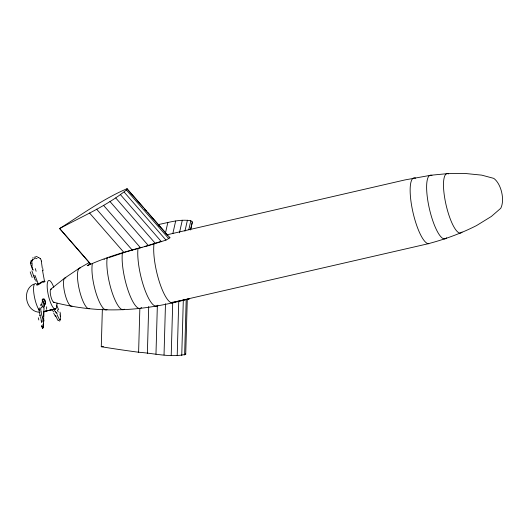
<?xml version="1.0" encoding="UTF-8"?>
<svg xmlns="http://www.w3.org/2000/svg" width="529" height="529" viewBox="0 0 529 529"><rect width="100%" height="100%" fill="white"/><g stroke="black" fill="none" stroke-linecap="round" stroke-linejoin="round"><path stroke-width="0.79" d="M43.722 316.527L43.768 311.469L43.669 321.579M187.286 299.249L185.719 354.331C170.477 357.809 154.091 353.293 138.611 352.235C126.14 350.588 113.689 348.756 101.277 346.707L102.368 308.989M138.611 352.235L139.854 308.301M147.373 353.319L148.702 306.522M155.969 354.265L157.358 305.312M164.03 354.992L165.484 303.719M171.217 355.442L172.732 302.112M177.208 355.594L178.749 301.318M181.745 355.448L183.325 299.817M184.621 355.019L186.201 299.388M37.281 284.086L37.288 283.815M39.113 309.32L39.206 308.559A5.455 1.349 77.7 0 1 39.331 308.156L39.437 307.957M43.762 312.626L44.052 308.215M40.733 308.896L41.077 307.58L42.049 306.932M44.284 304.552L43.676 307.184M60.379 319.397L60.326 316.408M44.363 303.659L44.833 303.474L44.099 306.952A13.139 8.973 48.5 0 1 43.814 307.666L43.642 307.865M90.671 264.229L59.605 228.574C81.545 214.695 102.983 198.997 126.953 188.727L169.954 237.752L165.994 240.106L148.451 245.668C127.641 250.898 106.812 256.81 87.252 265.756M101.277 346.707L103.453 346.64M158.826 225.982L159.183 224.395C169.518 222.286 180.21 218.913 190.824 220.758L192.358 221.955L190.546 230.003M165.359 233.481L167.858 222.411M172.831 233.606L175.668 221.01M179.457 232.82L182.287 220.256M184.945 231.147L187.418 220.176M188.833 229.619L190.824 220.758M190.638 229.249L192.358 221.955M44.82 300.267L44.317 300.406L42.942 305.259A34.537 7.558 80.5 0 1 42.823 305.669L42.538 306.331M42.697 299.798L42.677 300.723M41.315 305.438L42.657 300.386L42.307 300.042M60.041 320.66L59.46 321.129M32.765 259.792L35.483 257.98M59.605 228.574C82.55 216.13 107.374 205.774 127.522 189.065M45.104 281.62L44.522 281.296L43.001 273.169A34.537 11.188 77.3 0 1 42.849 272.256L42.545 270.431M168.857 238.744L126.61 190.268M50.777 289.184L64.723 278.089L79.257 268.256L89.527 262.377M43.18 281.726L44.515 281.54L42.26 282.162L38.749 284.49L38.425 284.047M37.235 283.848C36.666 286.401 42.538 280.072 44.357 281.23M37.103 284.192L37.149 284.192A1.309 0.516 -23.3 0 0 36.865 285.085A1.309 0.516 -23.3 0 0 38.65 284.496M87.278 265.651L90.783 263.521M32.567 258.046L33.195 257.683M33.697 284.192C21.577 289.925 25.656 311.065 38.908 312.203M109.146 257.537L126.358 251.797L141.97 247.334M104.021 259.514L104.405 259.362M106.713 258.476L107.096 258.324M160.056 241.733L144.49 246.574M34.372 257.206L35.767 256.829M428.292 243.717L171.224 302.74L189.647 298.733C168.063 304.34 146.07 308.718 123.74 309.604M43.517 311.693L55.763 308.81L43.682 311.568M167.151 234.764L405.009 179.913L431.036 175.218L446.807 173.71M43.563 311.607L55.029 309.022M44.165 282.155L43.795 282.221M37.658 257.504L38.339 257.491M447.607 173.644L464.581 173.413L481.721 175.139L493.775 178.372C501.294 183.841 504.983 200.035 500.758 208.287L491.362 216.447L476.576 225.552C461.718 233.11 446.059 238.89 429.971 243.241A33.744 8.656 77 0 1 412.772 211.448A33.744 8.656 77 0 1 415.675 178.134M122.278 309.67C99.108 310.688 75.859 308.09 53.449 302.171M169.068 237.237L169.908 237.719M42.32 300.327L42.353 301.014M58.071 320.27L57.674 319.833A5.455 1.375 76.2 0 1 57.357 319.337L55.558 315.456M59.638 319.847L57.152 315.013M185.348 353.908L185.719 354.331M126.953 188.727L143.214 207.381M144.298 208.624L146.467 211.117M147.551 212.36L167.607 235.372M124.262 192.219L165.994 240.106M120.592 194.831L161.477 241.753M115.752 197.972L155.533 243.624M109.966 201.503L148.451 245.668M103.479 205.278L140.522 247.784M96.576 209.153L132.316 250.171M89.54 212.995L124.037 252.584M59.632 228.468L90.697 264.123M40.197 258.522L38.67 257.53A24.427 8.649 -80.1 0 0 38.339 257.524M56.345 305.002L58.739 309.789M51.796 309.234L53.601 311.958M53.72 309.207L55.228 311.521M56.219 313.155L55.558 312.037A34.537 7.763 73.3 0 0 55.228 311.488M36.018 280.899L36.236 281.435M35.582 279.828L35.8 280.363M38.333 284.119L35.007 275.444M34.517 277.156L34.729 277.692M34.987 279.715L31.872 270.841M33.902 275.536L34.107 276.072M44.238 299.963L44.317 300.406M33.301 270.094L33.148 269.512M41.322 261.088L42.26 267.938M42.009 316.051L41.017 311.931M40.323 316.157L39.417 312.355M42.221 316.884L42.611 318.518M40.528 316.99L40.925 318.617M59.956 314.147L60.227 315.661M30.927 265.346L30.682 263.515M32.216 265.373L31.978 263.211M43.411 322.994L43.49 327.55L43.252 325.771M41.659 326.743L41.56 325.447M41.434 322.591L41.414 321.89M462.015 232.019A30.457 7.809 77 0 1 446.192 205.417A30.457 7.809 77 0 1 448.48 173.896M72.023 306.04A14.534 3.729 77 0 1 64.611 292.345A14.534 3.729 77 0 1 65.861 278.003M54.189 302.257A6.798 1.746 77 0 1 50.658 295.506A6.798 1.746 77 0 1 51.525 289.27M446.483 237.799A32.653 8.378 77 0 1 429.515 209.279A32.653 8.378 77 0 1 431.968 175.483M173.618 302.416A33.922 8.702 77 0 1 159.831 283.279A33.922 8.702 77 0 1 154.005 243.73M157.907 305.22A33.472 8.583 77 0 1 144.278 288.153A33.472 8.583 77 0 1 138.009 248.24M141.507 307.475A32.051 8.219 77 0 1 128.355 291.214A32.051 8.219 77 0 1 122.397 252.71M124.368 309.194A29.551 7.578 77 0 1 112.161 292.597A29.551 7.578 77 0 1 107.189 257.663M107.043 309.577A25.868 6.632 77 0 1 96.199 293.602A25.868 6.632 77 0 1 92.416 263.356M89.751 308.447A20.896 5.363 77 0 1 79.337 289.806A20.896 5.363 77 0 1 80.296 267.958M57.344 309.809A31.178 21.028 39.4 0 1 58.15 312.004M59.975 312.103A39.741 30.047 28.8 0 1 60.418 314.18M60.471 315.806A24.427 11.79 57.9 0 1 60.564 316.56M60.432 319.523A4.371 1.124 74 0 1 59.625 319.781M56.226 312.282A14.799 4.298 76.9 0 1 57.258 314.153M53.74 313.313A18.594 4.113 73.1 0 1 55.519 316.699M58.547 320.27A4.391 1.104 76.2 0 1 58.084 320.349M32.209 277.5A69.967 53.217 -83.8 0 1 30.232 271.913M32.692 269.823A31.601 20.505 89.6 0 1 31.687 265.598M31.866 263.23A4.146 2.46 88.2 0 1 32.672 259.607M36.316 256.42A31.178 10.104 -58.7 0 1 37.288 256.598M36.012 258.641A39.741 10.62 -48.9 0 1 37.063 258.344M40.191 258.39A4.371 1.309 78.6 0 1 41.381 261.015M43.054 270.755A14.799 3.564 78.9 0 1 42.789 268.527M31.396 261.187A9.231 3.756 -71.4 0 1 32.52 259.918M30.755 262.298A3.432 1.832 -89.2 0 1 31.29 260.208M30.722 263.515A5.918 3.472 88.2 0 1 30.689 262.285M32.401 269.069A32.758 20.307 88.5 0 1 31.641 265.961M36.111 271.278A72.004 48.919 -89.1 0 1 35.331 268.633M42.141 300.029A1.362 1.316 9.4 0 1 43.609 298.806A1.362 1.316 9.4 0 1 44.853 300.267M45.58 300.829A13.046 6.09 75.4 0 1 45.481 304.162M45.11 300.994A13.172 5.951 75.9 0 1 45.038 304.393M44.522 303.805A13.086 6.242 74.6 0 1 44.436 304.704M43.16 301.418A12.729 6.857 74.4 0 1 43.12 302.938M42.67 299.778A0.833 0.813 63.8 0 1 44.165 299.983M42.816 328.668A31.601 3.875 -85.6 0 1 42.578 326.254M40.984 319.615A31.178 13.417 63.6 0 1 41.414 321.771M43.504 318.822A39.741 21.841 56.6 0 1 43.92 321.01M42.472 316.772A24.427 3.081 72.6 0 1 42.69 317.664M41.117 311.931A4.371 0.932 78.5 0 1 40.793 309.035M42.651 306.714A14.799 3.518 75.3 0 1 42.049 306.952M40.938 304.248A18.594 4.027 80.8 0 1 40.667 305.61M39.364 312.355A4.391 1.084 77.7 0 1 39.053 309.174M39.774 315.231A22.912 1.977 73.8 0 1 39.966 315.972M38.28 317.77A39.153 19.11 60.5 0 1 38.822 319.966M43.233 321.936A30.484 16.082 58.7 0 1 43.451 324.389M42.889 324.475A19.877 7.585 66.9 0 1 42.922 326.128M42.942 327.127A9.231 2.526 72.8 0 1 42.313 328.476M41.738 327.081A5.918 0.423 -89.2 0 1 41.679 326.486M42.175 321.725A32.758 3.075 -87.2 0 1 42.122 319.027M46.605 309.286A72.004 11.149 -83.9 0 1 46.678 306.767M39.563 310.735A14.647 3.756 77 0 1 33.882 293.535A14.647 3.756 77 0 1 36.084 283.756M57 303.315A14.647 3.756 77 0 1 51.604 304.988A14.647 3.756 77 0 1 47.286 283.564A14.647 3.756 77 0 1 53.766 287.26"/></g></svg>
